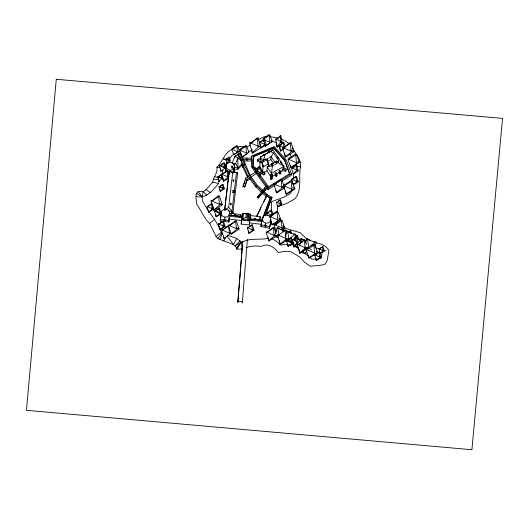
<?xml version="1.0" encoding="UTF-8"?>
<svg xmlns="http://www.w3.org/2000/svg" width="529" height="529" viewBox="0 0 529 529"><rect width="100%" height="100%" fill="white"/><g stroke="black" fill="none" stroke-linecap="round" stroke-linejoin="round"><path stroke-width="0.79" d="M227.516 235.24L236.761 238.434L239.882 240.874L241.171 242.222L242.269 249.073L236.675 249.106L236.681 247.684L233.56 244.577L226.921 235.941M271.463 210.734L271.562 201.668L284.225 197.059L290.17 193.753L292.18 190.288M277.533 212.499L277.447 205.206M232.687 149.198C224.501 152.088 222.835 161.841 216.93 167.25C218.127 172.963 213.127 176.732 212.803 182.115L206.026 189.666L203.169 191.71L198.19 191.597L196.444 193.33L195.928 196.385L196.504 203.85C201.119 210.218 203.804 218.001 209.689 223.417L216.004 236.417L217.776 238.579L233.56 244.577L236.761 238.434M242.156 248.504L237.799 302.502L237.938 301.041M270.458 179.119L270.894 174.411L270.458 179.119L271.873 179.232L272.309 174.517L271.873 179.232M242.93 167.481L243.168 164.896L237.898 154.071L240.589 152.98L250.21 175.621L257.094 185.051L266.973 194.255L266.471 195.565L270.412 197.687L262.847 217.882L270.412 197.687M228.654 218.021L229.262 218.087L228.826 222.001L220.216 221.016L221.248 211.984M220.778 215.997L221.102 212.638M225.837 168.943L226.134 165.841M224.607 210.41L224.799 208.552L225.466 208.631L225.275 210.489M228.872 174.246L229.143 171.409L236.523 172.249L237.614 172.904L237.508 174.021M224.62 220.5L224.944 217.141M229.692 171.555L229.824 170.179M232.363 168.11L232.555 166.251L231.887 166.172L231.695 168.03L232.363 168.11L232.436 167.488M228.826 222.001L229.335 217.373M235.002 157.338L235.141 155.916L237.825 154.825L237.898 154.071L240.173 154.263L242.256 156.478L237.786 158.283L235.623 163.56L233.858 165.074M229.573 215.158L229.718 213.623A4.338 4.04 5.5 0 0 223.668 209.411A4.338 4.04 5.5 0 0 222.848 216.354A4.338 4.04 5.5 0 0 229.718 213.623M229.837 213.22L229.586 215.184L229.837 213.22L240.45 214.437L240.199 216.725M234.122 169.888L234.42 166.794A4.172 3.888 5.5 0 0 228.601 162.74A4.172 3.888 5.5 0 0 227.814 169.425A4.172 3.888 5.5 0 0 234.42 166.794M233.911 171.879L234.4 167.435L233.858 172.117M230.875 205.272L231.067 203.414L230.406 203.334L230.333 203.956L230.994 204.035L230.406 203.334M233.606 181.956L233.798 180.105L233.137 180.025L233.064 180.647L233.725 180.72L233.137 180.025M231.781 213.002L232.925 213.134L233.031 212.017L231.914 211.626L236.523 172.249L232.681 172.91L228.654 207.269L231.94 211.362L231.669 214.199L231.861 212.565M232.886 190.5L234.36 190.665L234.135 192.622L232.661 192.457M234.254 168.976L237.772 169.379L237.924 167.838L237.786 158.283L235.141 155.916L232.158 163.17M240.49 154.005L240.589 152.98L239.564 157.563L242.236 159.712L244.312 164.069L245.277 164.043M235.226 216.037L235.345 214.8L234.678 214.728L234.605 215.349L235.273 215.422L235.345 214.8L234.678 214.728M247.717 177.519L241.879 165.273L242.024 163.732L240.854 160.036L237.786 158.283M247.069 160.955L246.851 158.072M271.066 221.234L269.426 228.323L260.956 226.518L261.643 222.444L261.465 224.309L249.556 222.947L249.311 224.997L241.191 224.065L241.574 220.071L246.005 217.069L246.408 213.623L250.482 214.305L250.217 217.069M228.978 214.9L242.031 216.394L241.601 220.52L229.169 219.099M242.037 216.705L242.355 213.372L250.482 214.305L249.635 221.638M245.608 179.569L245.76 178.028L257.246 171.171M245.76 178.028L242.983 186.552L244.722 187.14L247.281 179.205L250.224 177.466L256.142 185.567L266.504 195.221L266.358 196.762L263.892 201.827M245.225 164.592L244.259 164.618L243.115 165.451L248.207 176.699L250.224 177.466L250.078 179.007L255.99 187.107L261.855 192.569M242.718 241.693L242.758 241.317L237.905 301.418L242.388 301.788M251.711 157.463L251.857 155.929L274.22 146.54L286.374 160.194L291.4 173.843L291.254 175.377L281.402 181.394M265.809 186.525L252.055 167.772L251.976 159.474L242.454 159.361M252.055 167.772L251.857 155.929M247.486 217.353L247.678 215.501L248.346 215.574L248.154 217.432M253.576 164.01L253.411 156.108L273.744 147.565L284.827 160.016L289.773 174.431L284.754 160.79L273.672 148.338L273.744 147.565M253.682 167.177L253.411 156.108M239.882 240.874L235.273 245.919L241.171 242.222L247.36 240.1L247.4 239.723L242.282 302.872L242.421 301.418M254.317 169.121L254.376 168.506L255.375 167.938L256.307 169.201M249.311 224.997L249.979 218.821L262.92 220.302M255.375 167.938L255.322 168.546L253.755 166.41M258.41 167.402L259.911 166.238L255.368 169.154L255.309 169.776L254.376 168.506M256.274 171.786C256.162 170.087 257.722 172.447 257.2 173.049L251.13 176.884M257.616 161.1L257.663 160.611L260.909 159.474L260.711 161.543L257.616 161.1L257.854 159.361L260.447 158.449M257.808 159.851L257.854 159.361M255.99 187.107L256.142 185.567M258.615 174.292L259.62 173.717L260.546 175.674L259.547 176.25L258.674 173.664L255.368 169.154M260.341 162L265.485 159.05L267.218 159.434L268.58 163.686L263.422 166.774L262.073 162.383L259.957 162.218L259.799 168.606L261.723 171.489M260.255 159.156L260.466 156.961L272.918 149.826L283.947 166.351L283.663 169.28M254.502 219.76L254.621 218.523L255.282 218.603L255.163 219.839M259.62 173.717L259.56 174.325L263.918 171.826L264.903 173.724L263.402 174.887L262.417 173.413L263.052 166.853L261.69 162.601L259.957 162.218M263.918 171.826L263.845 172.599L266.927 170.827L267.277 167.164L268.302 166.582L268.58 163.686M258.132 198.117L262.682 193.336L262.827 191.796L258.132 198.117L257.306 197.35L262 191.029M262.285 218.213L262.1 220.19L262.695 218.127M265.208 190.4L265.36 188.866L264.553 187.947M269.235 152.848L268.997 151.076L268.428 151.4L268.309 152.636L268.877 152.312M263.819 192.02L267.066 188.245L267.218 186.711L263.502 191.022M275.073 185.269L268.038 189.567L268.183 188.026L252.201 166.232M273.381 163.249L270.894 159.52L271.172 156.624L273.519 152.974L270.669 151.605L260.466 156.961L263.204 161.193M265.307 226.227L265.611 223.053M271.992 165.577L272.323 163.481L272.561 165.253M271.284 175.681L272.395 165.901L278.049 162.667L278.843 160.942L273.519 152.974M266.94 194.599L271.999 197.324L265.267 215.905M269.426 228.323L270.967 220.619M270.755 220.018A4.338 4.04 5.5 0 1 263.614 222.074A4.338 4.04 5.5 0 1 265.194 215.25A4.338 4.04 5.5 0 1 270.755 220.018L270.451 223.185A4.338 4.04 5.5 0 1 270.074 224.177M275.093 174.881L275.272 173.049L276.105 172.566L276.766 173.763L276.958 175.939L276.118 176.422L275.093 174.881L272.111 176.587M276.118 176.422L275.926 174.239L275.272 173.049M277.956 158.098L278.023 157.351L277.414 157.556M278.485 158.898L278.023 157.351M279.048 172.619L279.219 170.781L280.059 170.305L280.72 171.495L280.912 173.677L280.072 174.153L279.048 172.619L276.555 174.041M280.072 174.153L279.881 171.978L279.219 170.781M281.58 163.534L281.124 161.986L280.509 162.198M282.268 170.768L282.466 168.698L285.911 170.662L285.858 171.184L282.268 170.768L280.482 171.793M284.754 160.79L284.827 160.016M286.044 169.584L286.096 169.062L283.339 167.495M294.23 167.184L294.395 165.59M292.63 148.047C295.466 154.309 301.695 159.447 300.485 166.946C298.25 177.665 302.608 189.964 294.713 199.003L286.91 203.354L277.599 206.74L280.529 204.373L280.072 199.757L278.314 201.179M225.473 171.985L226.286 165.081M225.466 172.289L226.187 166.113M220.216 221.016L221.062 213.795M224.799 208.552L225.466 208.631L225.394 209.253L224.726 209.173L229.143 171.409L232.681 172.91M224.765 209.279L228.396 178.319M232.482 166.873L232.211 166.285L231.814 166.794L232.482 166.873L232.555 166.251L231.887 166.172M232.925 213.134L237.614 172.904M241.191 224.065L242.355 213.372L246.402 213.941M248.273 216.196L247.995 215.607L247.605 216.116L248.273 216.196L248.346 215.574L247.678 215.501M254.548 219.145L254.621 218.523L255.282 218.603L255.209 219.224L254.548 219.145L254.938 218.636L255.209 219.224M259.759 220.5L260.202 216.692L250.402 215.574L249.979 218.986M285.858 171.184L286.096 169.062M293.35 185.93L293.621 183.702M259.805 219.938L260.202 216.692M240.206 216.348L240.45 214.437M195.928 196.385C206.052 199.373 212.929 190.215 218.583 183.523L219.118 180.442M222.048 174.92L222.914 170.312M264.249 155.123L264.46 154.263L264.817 154.799L264.249 155.123L263.892 154.587L264.46 154.263M268.785 151.935L268.428 151.4L269.354 151.611L268.785 151.935L268.997 151.076M294.64 240.649L295.255 237.574L300.664 240.437L299.745 245.059M263.402 174.887L262.49 172.646M262.344 220.084L262.682 218.616M260.956 226.518L261.465 224.309M285.647 236.218L286.93 231.431L295.876 234.83L294.382 240.417M300.28 240.807L300.836 238.711L306.536 240.874M305.537 242.996L306.589 239.062L316.223 242.718L314.96 247.446M263.435 160.399L265.016 154.845M275.358 233.329L276.905 227.946L284.311 230.763M244.722 187.14L247.281 179.205M223.793 241.032L224.765 238.222M242.983 186.552L245.086 180.964M265.095 215.462L271.999 197.324M219.773 239.65L222.372 233.468L221.287 232.482C218.391 224.792 214.086 218.285 209.001 212.003M229.526 159.117C231.252 154.647 236.04 152.821 240.265 151.525M266.504 195.221L266.973 194.255M256.572 216.282L266.431 196.001L270.372 198.13M256.856 216.315L261.075 207.626M236.675 249.106L241.171 242.222L236.681 247.684M224.937 165.517L227.86 161.669M217.776 238.579L221.889 233.21M233.064 180.647L233.798 180.105M224.726 209.173L225.123 208.664L225.394 209.253M230.333 203.956L231.067 203.414M234.605 215.349L235.002 214.834L235.273 215.422M278.333 138.109L280.291 135.622L280.839 142.063L276.925 147.042L276.581 143.015M262.682 190.255L266.431 185.639M294.944 237.6L296.981 235.193L297.397 242.778L293.833 246.99L293.621 243.195M257.306 197.35L260.149 194.361M237.772 169.379L241.879 165.273M233.917 167.376L237.924 167.838L242.024 163.732M292.921 167.878L296.075 164.823L296.643 170.517L292.96 174.087M233.236 147.849L231.874 149.145L237.99 152.088L239.353 150.791M241.303 148.305L239.624 149.905L247.175 153.542L248.855 151.942M264.632 137.428L262.946 139.028L270.498 142.665L272.184 141.064L270.808 140.403M295.903 245.482L294.091 247.149L292.663 239.935L297.483 235.491L298.277 239.498M252.207 142.347L257.266 137.705L258.225 147.333L252.042 153L251.718 149.793M248.253 176.217L250.257 175.139M226.419 159.163L228.898 157.034L229.269 161.325L227.404 162.919M209.689 223.417L214.814 219.145M220.276 165.584L223.893 162.661L224.461 168.354L220.844 171.284L220.6 168.844M260.38 142.089L263.997 139.167L264.566 144.86L260.949 147.783L260.704 145.343M218.391 176.633L221.32 174.266L221.783 178.881L218.854 181.249L218.543 178.174M222.537 174.061L227.06 170.404L227.768 177.519L223.245 181.176L222.927 178.015L221.75 174.458M219.641 186.625L222.577 184.251L223.033 188.866L220.104 191.233L219.952 189.699M212.44 200.57L218.556 195.624L219.515 205.252L213.399 210.192L213.161 207.791M207.937 206.449L211.554 203.526L212.122 209.219L208.499 212.149L208.34 210.522M284.747 146.89L290.256 142.44L291.214 152.068L285.098 157.014L284.695 153M215.462 211.071L219.079 208.142L219.647 213.842L216.03 216.764L215.786 214.324M219.317 223.899L222.94 220.97L223.509 226.67L219.885 229.593L219.561 226.339M277.242 182.32L281.031 179.258L281.924 188.198L276.237 192.794L275.993 190.354M223.588 229.229L228.64 225.142L229.526 234.083L223.846 238.678L223.688 237.052M229.89 225.149L235.577 220.553L236.463 229.493L230.783 234.089L230.624 232.462M292.438 179.199L296.055 176.276L296.624 181.969L293.006 184.892M248.194 227.602L251.817 224.673L252.379 230.373L248.762 233.296L248.518 230.856M267.509 212.982L271.126 210.053L271.694 215.753L269.883 217.214M275.569 224.521L281.249 219.925L282.142 228.865L280.879 229.89M267.588 231.9L273.275 227.305L274.161 236.245L268.481 240.84L268.157 237.587M282.592 231.709L285.038 229.731L285.997 239.353L279.881 244.299L279.484 240.292M288.563 232.191L290.322 230.77L290.553 233.077M288.007 240.212L289.211 239.24M299.857 243.228L304.274 239.657L305.167 248.597L299.48 253.193L299.077 249.126M319.576 248.782L322.511 246.415L322.968 251.03L320.038 253.398M315.562 254.773L319.179 251.85L319.747 257.544L316.13 260.473L315.886 258.033M270.669 151.605L272.918 149.826M226.319 209.127L228.654 207.269M216.004 236.417L221.287 232.482M243.168 164.896L244.312 164.069M305.253 241.211L306.45 240.338L304.876 240.457M242.07 157.272L248.894 152.372L246.514 145.819L239.69 150.719L241.806 156.544M276.105 142.361L272.217 141.488L265.393 146.388L264.341 143.478M250.336 144.886L247.632 146.659L246.091 146.784M289.581 157.953L295.605 153.999L296.564 163.626L290.54 167.574L290.302 165.167M285.032 184.515L291.056 180.568L292.015 190.195L285.991 194.143L285.673 190.936M271.589 214.714L276.938 211.203L277.897 220.824L271.873 224.779L271.556 221.572M311.112 246.104L313.79 244.345L314.748 253.973L308.724 257.921L308.486 255.514M265.598 145.072L261.227 147.908L259.534 142.638L264.533 139.398L265.981 143.914M228.588 178.094L223.595 181.335L221.472 174.742M283.141 149.528L280.641 151.149L278.948 145.878L283.947 142.638L285.396 147.155M213.776 209.028L208.783 212.268L207.084 206.998L212.083 203.758L213.537 208.281M293.866 173.803L298.237 170.966L296.604 165.055L291.611 168.295L293.238 174.206M284.523 187.901L276.674 192.986L274.015 184.707L281.864 179.622L284.04 186.393M294.534 184.211L298.283 181.778L296.584 176.507L291.591 179.748L293.04 184.264M225.592 238.024L224.283 238.87L221.625 230.598L236.41 220.924L239.068 229.196L231.219 234.281L228.561 226.009M281.197 204.657L277.824 206.839L276.449 202.574L280.496 199.949L281.871 204.214M269.387 217.075L277.831 211.6L280.793 219.509L272.349 224.984L270.464 219.952M282.129 230.267L284.741 228.568L282.083 220.295L274.24 225.38L276.416 232.152M276.112 236.37L268.917 241.032L266.259 232.76L274.101 227.675L276.039 233.692M288.728 232.271L290.752 230.961L291.664 233.805M286.85 240.298L280.35 244.51L277.494 235.603L285.938 230.128L286.89 233.097M301.88 252.108L299.923 253.384L297.258 245.106L305.107 240.021L306.555 244.537M322.287 252.188L324.31 250.872L322.941 246.607L318.894 249.225L320.263 253.497M232.958 148.047L236.873 145.554L237.461 152.464L234.202 154.547M240.959 148.556L245.793 145.475L246.521 154.012L241.687 157.087M264.288 137.672L269.122 134.591L269.85 143.128L265.016 146.209M252.174 149.773L249.939 151.195L248.485 151.307M290.004 157.675L287.961 158.958L297.371 163.104L299.414 161.828L297.966 161.186M285.455 184.244L283.412 185.52L292.815 189.673L294.858 188.397L292.689 187.438M270.656 215.303L269.294 216.156L278.704 220.309L280.747 219.026L278.571 218.067M307.508 248.445L306.146 249.298L315.548 253.451L317.592 252.174L316.144 251.533M289.852 173.664L268.6 186.651L259.891 174.775M268.183 188.026L278.737 181.579M280.846 180.29L291.4 173.843M258.145 139.96L262.212 137.56L266.113 136.218M247.129 180.746L250.078 179.007M266.351 159.388L271.172 156.624L274.901 162.218L278.843 160.942M261.69 162.601L262.073 162.383M265.102 159.269L267.218 159.434M260.328 162.138L262.06 162.529L266.821 159.798L265.089 159.408M267.449 161.49L270.894 159.52M259.918 167.369L256.796 169.161L259.263 172.533L262.225 170.834L262.609 171.409L258.674 173.664M257.299 170.034L259.799 168.606M263.052 166.853L263.435 166.635M268.018 166.159L274.901 162.218M260.07 174.762L262.417 173.413M259.607 175.641L260.605 175.066M263.475 174.544L264.903 173.724M275.926 174.239L276.766 173.763M279.881 171.978L280.72 171.495M275.854 175.006L276.693 174.53M279.808 172.745L280.648 172.262M276.191 175.654L277.031 175.172M280.145 173.386L280.985 172.904M253.338 156.875L273.672 148.338M237.653 147.307L239.809 146.507L244.537 146.798M245.965 247.803C250.878 245.681 256.215 245.873 261.419 246.329C268.117 242.725 274.372 247.175 278.307 252.518L285.303 251.189L290.685 251.665L299.817 257.061L304.578 262.192L310.351 266.279L322.207 265.062L325.302 263.971L327.259 260.275L328.932 250.303C325.831 245.714 321.129 243.512 315.568 242.864M277.943 158.356L278.558 158.145M281.653 162.78L281.038 162.992L280.582 161.444M226.591 159.037L225.797 159.262L229.593 161.087L230.379 160.862M263.892 154.587L264.817 154.799M240.854 160.036L242.236 159.712M299.011 240.04L300.584 239.723L296.042 244.411L294.468 244.729M326.095 250.594L322.531 251.156L320.918 258.271L318.346 258.635M267.773 166.628L272.395 165.901M247.36 240.1C254.509 238.592 261.61 239.776 268.699 238.281M260.632 141.931L259.481 142.096L265.042 144.549L266.193 144.384M280.046 145.164L278.895 145.33L284.463 147.789M284.562 147.115L282.612 147.393L292.015 151.545L293.965 151.261L291.069 149.985M220.527 165.425L219.37 165.59L224.937 168.05L226.088 167.878M222.848 173.856L221.406 174.067L228.363 177.136M218.596 176.507L217.664 176.64L222.167 178.63L223.099 178.491L219.343 176.838M292.689 179.04L291.539 179.205L297.1 181.659L298.25 181.493L296.167 180.574M275.741 183.596L273.929 183.861L282.671 187.716L284.476 187.451L282.294 186.486M212.863 200.293L210.919 200.577L220.322 204.73L222.266 204.445L220.097 203.486M208.181 206.29L207.031 206.455L212.598 208.915L213.749 208.743L212.36 208.128M221.274 213.366L220.124 213.531L214.562 211.078L215.713 210.906L220.58 213.055M267.76 212.817L266.609 212.989L272.171 215.442M219.568 223.734L218.417 223.906L223.985 226.359L225.136 226.194L222.352 224.964M230.287 224.891L228.475 225.156L237.217 229.011L239.022 228.746L236.84 227.787M223.35 229.48L221.539 229.745L230.274 233.6L231.484 233.428M248.445 227.437L247.294 227.609L252.855 230.062L254.013 229.897L252.617 229.282M275.959 224.263L274.154 224.527L282.889 228.383L284.695 228.125M267.985 231.642L266.173 231.907L274.908 235.762L276.72 235.498M279.345 234.4L277.401 234.684L286.804 238.837L288.1 238.645M287.65 240.543L286.5 240.708L292.068 243.161L293.218 242.996M298.382 244.081L297.179 244.253L305.914 248.108L307.719 247.85L305.537 246.884M319.781 248.656L318.848 248.789L323.358 250.779L324.29 250.64L322.789 249.979M315.813 254.614L314.656 254.78L320.224 257.233L321.374 257.068L319.285 256.148M227.589 172.507L229.057 172.315M220.309 220.004L224.719 219.442L228.925 220.99M315.978 258.932L312.348 259.303L309.531 257.332M233.368 163.759L235.623 163.56L237.924 167.838M293.516 234.155L295.737 233.983L288.219 239.472L285.25 239.703M313.684 241.998L316.077 241.806L307.977 247.717L304.783 247.969M304.783 249.172L306.694 249.027L302.813 251.857L300.902 252.009M261.068 225.321L265.419 225.03L269.545 227.126M242.156 157.503L239.564 157.563L237.825 154.825M246.408 213.623L243.519 213.61L242.851 219.356L248.61 220.018L249.701 220.996L241.574 220.071M243.889 160.915L251.83 161.014M241.773 157.94L251.936 158.204M269.803 136.614L278.472 138.082M270.511 178.61L271.926 178.716M213.313 179.192L218.503 179.609M288.173 244.563L284.999 244.279L280.515 245.132L277.024 241.627L271.88 238.698M289.76 244.702L292.94 244.987M232.079 190.909L234.294 191.167M232.687 192.133L234.168 192.305M228.66 210.985L231.94 211.362M247.843 214.106L249.278 214.271L248.61 220.018L246.005 217.069M228.945 215.124L241.991 216.619M228.826 216.189L241.879 217.683M249.939 219.046L262.82 220.52M249.827 220.11L262.635 221.578M216.93 167.25L219.958 167.667M282.493 230.016L286.387 230.697M275.173 236.06L278.287 236.602M228.449 159.791L223.324 158.826L226.194 160.082M296.676 166.099L300.485 166.946M251.506 143.101L249.628 142.658L260.909 147.254M212.803 182.115L218.583 183.523M315.522 247.724L320.805 249.159M214.417 176.574L218.345 177.651M295.195 236.013L296.743 236.523M281.236 139.008L285.739 141.091L289.052 143.842M245.311 179.219L247.056 179.807M285.329 240.49L287.564 241.343M292.034 243.042L293.529 243.604M275.212 236.688L278.181 237.812M304.453 248.584L306.76 249.463L305.55 253.993L300.935 252.24M298.211 170.682L291.552 167.753M258.013 145.978L260.182 146.93M221.221 165.729L225.394 167.574M227.715 176.005L229.11 176.62M279.596 202.991L281.851 203.989L280.912 204.121L276.409 202.131M282.512 227.159L283.967 227.801M274.538 234.539L275.993 235.18M288.345 240.847L292.524 242.692M280.925 142.473L282.354 143.154L281.335 141.712L275.609 138.968L276.29 139.927M227.219 159.341L229.751 160.558M257.385 170.483L258.225 171.707M279.662 228.442L277.672 227.384L278.955 235.359M280.992 229.143L282.975 230.194M295.076 245.985L298.455 247.777M293.661 239.181L295.618 240.358M292.623 239.207L297.853 242.355M196.444 193.33L202.171 196.828L202.501 201.066L208.552 211.349M278.049 162.667L283.947 166.351L271.496 173.479L267 166.747M294.99 246.329L298.409 248.57M206.026 189.666L210.377 192.662M310.616 240.88L307.362 238.5L308.896 248.068L311.495 249.972M304.373 240.629L301.292 238.381L301.94 242.421M291.274 233.56L287.644 230.909L289.065 239.796L293.906 243.333M307.475 239.617L300.108 232.654L285.627 228.369L283.187 225.599M262.682 193.336L266.358 196.762M206.779 195.227L203.169 191.71L202.171 196.828L198.19 191.597M297.311 237.104L300.161 240.007M305.517 253.252L308.883 256.882M296.624 238.195L295.691 237.124L296.557 244.682L297.959 246.289M267.066 188.245L268.038 189.567M277.487 156.809L278.016 157.602M266.927 170.827L271.139 177.149M264.169 173.089L264.824 174.067M259.541 166.523L262.635 171.165M291.869 157.404L289.879 154.197M244.259 164.618L249.338 175.271M279.967 218.404L280.879 220.619M275.516 222.286L276.462 224.567M272.217 141.488L269.843 134.941L263.019 139.841L263.812 142.023M239.379 151.142L237.455 145.832L231.927 149.806L233.58 154.349M273.109 214.807L271.655 210.291L266.662 213.531L267.39 215.786M229.13 175.086L227.721 170.695L217.703 177.076L219.079 181.348M226.114 168.162L224.422 162.892L219.423 166.132L221.122 171.403M266.834 159.652L268.183 164.05M262.06 162.529L263.422 166.774M230.175 160.307L229.262 157.212L225.837 159.672L226.743 162.767M305.504 252.32L305.749 253.847L303.249 252.022L302.886 249.734M291.023 237.779L291.591 243.472L287.968 246.402L287.723 243.955M276.138 230.214L276.297 231.834M293.575 173.552L293.595 178.233M234.102 168.87A4.172 3.888 5.5 0 1 233.342 171.753M229.526 173.274A4.172 3.888 5.5 0 1 228.468 173.023M226.167 170.933A4.172 3.888 5.5 0 1 226.095 167.958M229.13 218.001A4.338 4.04 5.5 0 1 228.581 218.92M225.751 220.494A4.338 4.04 5.5 0 1 223.522 220.236M220.805 217.049A4.338 4.04 5.5 0 1 221.049 214.972M266.437 226.326A4.338 4.04 5.5 0 1 264.242 225.857M56.279 79.277L26.45 410.325L471.908 449.723L502.55 118.377L56.279 79.277M271.754 163.805L271.635 165.041L272.204 164.717L272.323 163.481L271.754 163.805L272.111 164.34L272.68 164.016L271.754 163.805M276.032 161.358L275.913 162.595L276.482 162.264L276.601 161.028L276.032 161.358L276.27 163.124L276.839 162.8L276.958 161.563L276.601 161.028L276.389 161.887L276.958 161.563L276.032 161.358M283.418 142.4L279.795 145.33L280.363 151.023L283.987 148.1L283.418 142.4M280.833 135.887L275.662 139.583L277.209 147.174L282.38 143.478L280.833 135.887M258.165 138.102L249.721 143.577L252.512 153.205L260.956 147.736L258.165 138.102M223.007 184.442L218.96 187.068L220.328 191.339L224.375 188.714L223.007 184.442M291.148 142.837L282.704 148.312L285.567 157.219L294.012 151.744L291.148 142.837M219.456 196.021L211.005 201.496L213.868 210.403L222.319 204.928L219.456 196.021M296.498 154.395L288.054 159.87L291.016 167.786L299.46 162.31L296.498 154.395M219.608 208.38L214.615 211.62L216.308 216.89L221.307 213.65L219.608 208.38M223.469 221.208L218.47 224.448L220.163 229.718L225.162 226.478L223.469 221.208M291.948 180.964L283.504 186.439L286.467 194.348L294.911 188.879L291.948 180.964M252.346 224.911L247.347 228.151L249.04 233.421L254.039 230.181L252.346 224.911M291.552 238.01L286.553 241.25L288.245 246.521L293.245 243.28L291.552 238.01M314.682 244.742L306.238 250.217L309.194 258.132L317.638 252.657L314.682 244.742M319.708 252.082L314.709 255.322L316.408 260.592L321.401 257.352L319.708 252.082M219.846 186.492L218.913 186.625L223.423 188.615L224.356 188.483L219.846 186.492"/></g></svg>
